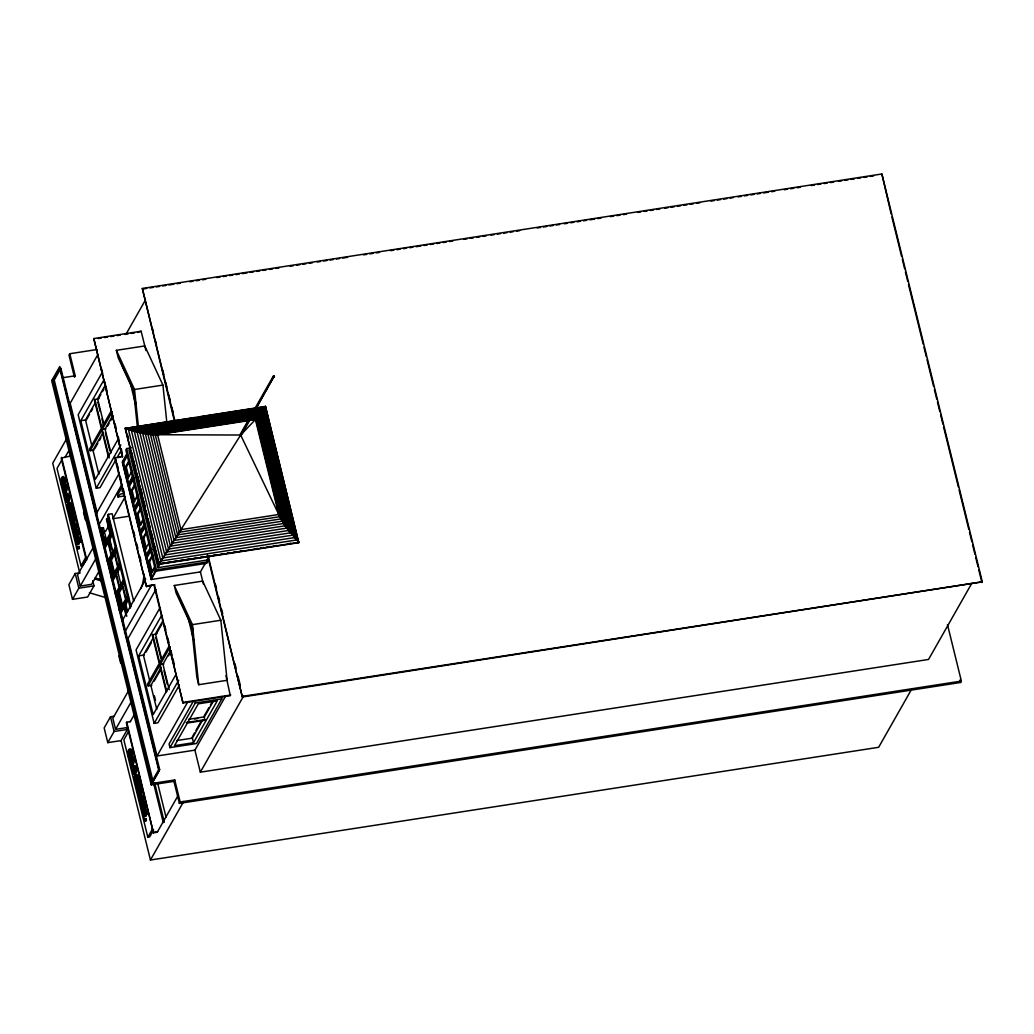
<?xml version="1.0" encoding="UTF-8"?>
<svg xmlns="http://www.w3.org/2000/svg" width="1034" height="1034" viewBox="0 0 1034 1034"><rect width="100%" height="100%" fill="white"/><g stroke="black" fill="none" stroke-linecap="round" stroke-linejoin="round"><path stroke-width="1.5" d="M65.827 494.976L64.496 495.183L64.547 490.323L65.879 490.116L65.84 493.761M74.293 528.193L72.47 527.56L73.362 531.192L74.694 530.985L73.996 527.004L72.38 527.185L72.432 522.325C75.65 524.807 71.643 513.265 71.669 511.623L72.225 510.654L70.351 511.83L71.824 517.956L70.26 518.59L71.579 518.383L70.105 512.244L69.368 513.562L70.493 518.163M73.763 522.118L73.698 526.978L73.349 522.454M130.594 757.586L129.483 758.323L130.362 756.785L133.076 756.371L134.149 761.347L133.735 763.415L132.895 762.291L132.843 767.163L131.512 767.357L131.576 762.497C134.459 765.716 131.473 754.626 131.124 754.316M140.779 794.293L140.714 799.166L139.396 799.36L139.448 794.5L140.288 795.624L140.727 794.138L139.629 788.58L137.612 792.134L137.923 793.375L139.241 793.168M72.38 527.185L71.695 519.779L73.026 519.585L72.225 520.994M131.512 767.357L130.84 759.964L132.171 759.757M140.365 794.629L140.714 799.166M129.353 750.852L129.483 753.398M135.997 771.248L135.971 769.554M144.76 577.166L144.178 581.224L145.548 578.82M68.774 500.004L68.722 496.113M78.054 537.266L78.662 536.672A3.218 0.853 81.2 0 1 79.217 537.693L80.122 541.881L78.455 542.553L77.24 538.184L77.408 544.97L75.521 539.257L77.188 538.468L75.521 539.257M62.583 477.359L63.591 476.48L64.948 479.479A6.475 1.706 81.2 0 1 65.426 482.103L65.207 483.408L62.286 484.7C59.507 476.545 63.992 476.881 64.198 483.046L64.108 482.309A6.475 1.706 81.2 0 0 63.617 479.686C61.135 471.918 59.959 483.783 62.467 486.148L63.785 485.941M68.89 503.015C70.816 500.21 71.605 506.621 71.734 508.069L70.066 508.741C68.58 498.129 66.706 507.474 68.671 511.339C65.271 505.897 69.007 496.591 70.415 508.276L70.092 508.844M135.919 775.19C137.832 772.385 138.621 778.809 138.763 780.243L137.108 781.019L136.501 777.09L135.325 775.914L134.743 778.705L135.687 783.514L134.342 776.676L136.398 772.101A3.877 1.021 81.2 0 0 136.32 769.723L135.221 765.742L133.903 765.587M66.667 493.903L67.934 493.166L69.304 497.548A3.877 1.021 81.2 0 1 69.381 499.926L68.658 502.02L67.869 501.917M53.173 380.215L59.804 368.531L60.877 368.363L159.663 769.606L153.032 781.277L151.972 781.446L53.173 380.215L54.233 380.047L60.877 368.363M69.782 353.731L68.994 355.127L74.422 377.177L75.211 375.781L69.782 353.731L96.886 349.544M93.81 338.57L122.374 456.847L93.81 338.57L141.154 331.242L145.923 350.591M97.907 354.468L70.183 403.26L97.209 513.006M207.382 555L242.344 697.006L982.3 581.832L881.873 173.983L142.317 288.46L174.591 421.807M101.927 372.912L78.157 414.737L96.252 488.229L100.04 487.634L115.886 459.755M66.99 438.093L52.734 463.18L79.851 573.301M126.187 333.892L145.031 300.713M118.212 439.049L95.244 479.479L80.768 420.696L103.736 380.266M71.411 455.839L61.161 458.062L86.391 560.531M99.277 398.439L94.34 399.835L101.358 428.309L89.674 448.872L90.126 450.708L93.913 450.126M61.769 460.04L57.012 468.415L80.988 565.779L82.888 565.482L86.055 559.911M95.619 402.136L85.499 419.959L91.767 445.434M105.365 384.984L97.584 398.697L103.852 424.173M64.948 457.48L69.265 449.893M89.557 414.324L86.442 419.817L80.768 420.696M91.121 411.584L92.672 408.844M99.303 397.185L100.867 394.445M102.418 391.692L103.982 388.952M141.154 331.242L137.6 332.418M64.547 490.323C67.947 494.368 63.552 480.086 63.837 481.004L62.273 481.624L62.803 483.783M62.467 486.148L63.345 484.597L62.505 481.211M64.341 488.992L63.022 489.198L62.712 487.945L64.728 484.403M63.022 489.198L63.824 487.777L64.496 495.183M64.806 486.045L64.832 489.987L64.043 487.389L64.806 486.045L66.124 485.851L66.628 487.97M65.633 488.281L66.124 485.851M111.09 411.157L101.746 427.611L94.74 399.137M90.126 450.708L101.81 430.144L108.454 457.131M109.216 457.933L102.198 429.446L112.331 411.635M103.09 432.458L92.97 450.268L98.863 474.257M112.835 415.306L105.041 429.007L110.948 452.995M94.689 448.756L97.803 443.276M99.367 440.536L100.918 437.783M107.549 426.124L109.1 423.384M110.664 420.644L113.003 416.521M70.26 518.59L68.813 512.735L70.829 509.193L72.16 508.987L73.595 514.829L72.031 515.462L70.907 510.861M72.031 515.462L70.829 509.193M74.047 522.752C76.335 523.592 74.073 517.297 73.931 516.199L72.613 516.405L70.596 519.947L70.907 521.201L73.375 520.994M70.907 521.201L71.695 519.779M71.928 519.391L72.69 518.06L73.298 521.239L72.574 521.743L71.928 519.391L73.246 519.184L74.267 521.95L74.009 517.853M125.153 428.438L265.48 406.401L298.748 542.695L158.629 564.383L125.153 428.438L195.219 417.594M72.975 528.4L74.487 524.018L75.805 523.811L76.697 527.443L75.172 528.012L74.875 526.823L73.362 531.192M75.805 523.811L74.28 524.38M96.252 488.229L120.81 445.008M122.762 456.149L114.8 458.01L146.466 586.614L154.428 584.753L182.992 703.017L230.323 695.701L225.955 675.654M75.172 528.012L74.487 524.018M73.569 530.83L74.887 530.623L74.603 529.434L76.206 526.616L76.49 527.805M73.737 532.73L75.753 529.175L77.085 528.969L78.519 534.811L76.955 535.444L75.818 530.843L76.503 538.365L75.172 538.572L73.737 532.73L75.068 532.523M117.475 456.963L121.43 449.997M74.28 533.544L76.361 532.032L74.28 533.544L75.172 538.572M75.03 532.226L76.089 536.517L77.408 536.31L77.149 530.636L78.274 535.237M76.089 536.517L77.653 535.896M76.955 535.444L75.753 529.175M131.266 447.838L126.613 448.549L125.825 449.945L155.682 571.207L206.8 563.284L207.149 560.053L208.726 557.274M127.428 452.802L122.232 461.952L151.184 579.531L200.415 571.905L205.611 562.755M130.542 447.308L128.966 450.1L157.918 567.679L207.149 560.053M129.004 484.351L128.061 484.494L122.658 462.521L127.402 454.159M128.655 482.878L123.602 462.379L127.557 455.399M75.857 538.675L77.007 543.716L77.343 536.879A3.218 0.853 81.2 0 1 77.899 537.9L78.455 542.553M95.529 515.035L119.285 473.21M77.343 547.348L79.049 546.456L79.036 548.64L77.705 548.847L77.343 547.348L79.049 546.456M77.705 548.847L77.718 546.663M132.016 471.168L128.048 478.135L125.36 467.187L128.526 461.616M128.617 476.428L126.303 467.045L129.47 461.461M99.031 524.665L121.999 484.235M122.309 486.73L117.553 495.092L118.005 496.94L124.067 495.997M133.748 601.439L112.15 513.743L108.363 514.325L107.575 515.72L130.323 608.121M79.631 572.81L75.224 573.495L68.877 584.649L72.496 599.345L87.644 597.006L93.991 585.851L92.724 580.72M123.382 488.798L122.012 491.202L122.956 491.06M104.641 543.031L101.487 527.947L103.374 527.65L106.567 540.601M112.267 532.626L108.725 518.241L106.437 519.236L109.979 533.622L105.029 542.333L101.487 527.947M80.988 565.779L85.744 557.416M103.374 527.65L101.086 528.645M128.061 484.494L132.817 476.131M129.806 482.956L132.972 477.372M93.409 547.167L77.563 575.046L80.277 586.071L91.638 584.313L99.122 571.143M138.672 499.939L133.929 508.301L128.513 486.329L133.27 477.966M134.872 508.159L129.457 486.187L134.213 477.811M108.803 525.699L105.636 531.269L100.905 532.006M112.771 518.732L125.437 496.423M135.286 485.088L132.119 490.672L134.808 501.619L133.864 501.761L131.176 490.814L135.131 483.847M72.496 599.345L78.843 588.204L75.224 573.495M112.06 529.964L110.38 532.924L106.838 518.538M80.277 586.071L96.123 558.179M103.762 547.193L107.562 540.511L111.103 554.909L107.316 561.578M116.054 546.185L111.504 554.211L107.963 539.813L112.512 531.799M104.899 548.24L107.937 542.889M113.391 553.914L109.85 539.528L112.887 534.177M133.864 501.761L137.832 494.795M136.398 498.827L137.987 496.036M136.462 505.368L138.827 501.18M144.54 523.747L139.784 532.109L134.381 510.137L139.125 501.774M143.106 527.779L140.74 531.967L135.325 509.995L139.28 503.015M109.475 560.402L114.037 552.389L117.579 566.774L113.016 574.788L109.475 560.402L111.375 560.105L115.162 553.423M119.866 565.779L117.966 566.076L114.425 551.691L116.506 548.033M142.847 519.818L139.68 525.388L136.992 514.441L140.947 507.474M108.893 564.461L110.289 562.031M142.214 522.454L140.637 525.246L137.936 514.299L141.102 508.715M111.245 577.928L112.628 575.486L109.087 561.1M117.966 566.076L120.047 562.418M112.512 578.316L115.55 572.965L119.091 587.364L115.304 594.046M123.292 579.984L119.492 586.666L115.95 572.267L120.5 564.254M112.887 580.694L116.687 574.012M121.392 586.368L117.837 571.983L120.875 566.632M150.563 548.808L146.595 555.775L145.652 555.917L140.236 533.945L144.993 525.582M146.595 555.775L141.193 533.803L145.148 526.836M149.465 542.049L145.497 549.015L142.808 538.068L145.975 532.484M146.453 548.873L143.752 537.913L146.918 532.342M117.475 592.857L122.025 584.843L125.566 599.229L121.017 607.242L117.475 592.857L119.362 592.56L122.4 587.222M128.048 594.873L125.967 598.531L122.426 584.145L124.494 580.488M118.277 594.485L116.894 596.915L116.441 595.08M145.652 555.917L150.408 547.555M151.804 549.248L147.048 557.61L152.101 578.109L151.158 578.264L146.104 557.753L150.861 549.39M119.233 610.383L120.616 607.94L117.075 593.555M120.513 610.771L123.55 605.42L126.032 615.501M126.781 616.238L123.938 604.735L128.5 596.708M152.735 555.969L149.568 561.54L152.269 572.5L151.313 572.642L148.625 561.695L152.58 554.715M124.675 606.467L120.888 613.149L120.435 611.314M127.609 611.637L125.838 604.438L128.875 599.087M122.555 620.206L145.523 579.764M151.313 572.642L155.281 565.676M153.058 571.104L154.648 568.312M158.629 564.383L168.555 549.054L139.836 432.419L125.347 428.089L158.822 564.034L298.942 542.346L287.025 528.09L278.779 514.493L255.411 419.584L265.48 406.401L298.748 542.695M146.466 586.614L115.188 457.312M151.158 578.264L155.901 569.902M155.682 571.207L156.47 569.812L126.613 448.549M151.184 579.531L156.38 570.38M157.918 567.679L160.283 563.491M124.481 632.614L151.403 585.218M239.862 435.03L273.338 376.079L274.281 375.937L241.025 435.792L239.862 435.03L241.025 435.792M240.082 435.947L274.281 375.937M155.927 589.419L128.087 638.417L157.039 755.996L194.909 750.128L225.8 695.766M159.831 608.07L136.061 649.895L154.156 723.386L157.944 722.792L179.334 685.154M176.116 674.207L153.148 714.636L138.672 655.853L161.64 615.424M157.181 633.596L152.244 635.005L159.249 663.453L147.565 684.004L148.03 685.865L151.817 685.284M153.523 637.293L143.403 655.117L149.671 680.592M162.493 621.512L155.475 633.855L161.756 659.33M145.91 652.234L151.365 642.631M157.207 632.343L161.873 624.109M113.533 716.329L110.496 716.795L104.163 727.949L107.782 742.645L121.043 740.602L127.376 729.448L126.924 727.613L115.562 729.371L112.848 718.346L128.694 690.454M107.782 742.645L114.115 731.49L110.496 716.795M115.562 729.371L131.408 701.479M168.994 646.315L159.65 662.768L152.644 634.294M130.491 721.331L126.303 722.611L153.446 832.848L157.233 832.267L177.99 795.715M148.03 685.865L159.714 665.301L166.345 692.289M166.745 691.591L160.102 664.604L170.235 646.78M130.09 722.029L134.407 714.442M160.994 667.602L150.861 685.426L156.767 709.414M170.726 650.464L162.945 664.164L169.214 689.652M154.144 681.173L161.162 668.83M168.568 655.802L170.119 653.049M128.591 731.439L123.847 739.814L147.823 837.178L149.71 836.881L153.665 829.914M129.289 753.799L130.853 753.179L129.289 753.799L129.302 756.875C126.523 748.719 131.021 749.055 131.215 755.221L131.124 754.484A6.475 1.706 81.2 0 0 130.633 751.86C128.151 744.105 126.975 755.957 129.483 758.323M130.633 756.681L131.15 755.764M133.748 760.856L133.153 758.025L131.822 758.232L131.37 761.166L130.038 761.373L129.728 760.119L131.745 756.578M130.866 755.686L132.223 755.583L132.455 754.277A6.475 1.706 81.2 0 0 131.964 751.653L130.891 748.9L129.819 749.03M130.038 761.373L130.84 759.964M132.908 761.373L132.391 759.357L133.153 758.025M154.156 723.386L178.714 680.165M137.108 781.019L136.656 776.392L134.885 774.091M137.276 790.764L135.842 784.922L137.845 781.368L139.176 781.161L140.611 787.003L139.047 787.637L137.923 783.035L137.367 784.005L138.84 790.131L137.276 790.764L138.595 790.558M137.832 776.883C134.976 773.277 136.656 782.105 137.018 783.307L135.687 783.514M137.509 790.338L136.385 785.737L138.453 784.224M141.063 794.939C143.351 795.766 141.089 789.472 140.947 788.373L138.181 788.709L139.512 788.503M139.047 787.637L137.845 781.368M157.039 755.996L187.93 701.621M137.923 793.375L138.724 791.966L139.396 799.36M138.944 791.566L139.706 790.234L140.314 793.414L139.603 793.931L138.944 791.566L140.262 791.359L141.296 794.125L141.025 790.028M139.616 790.739L140.947 788.373M193.617 700.742L169.059 743.963L169.964 747.634L196.473 743.536L221.819 698.919L221.211 696.464M139.487 799.747L141.025 799.179L139.487 799.747L140.378 803.366L141.71 803.159L142.692 799.734M141.309 800.368L139.991 800.574L141.503 796.193L142.821 795.986L143.726 799.618L142.188 800.187L141.891 798.998L140.378 803.366M169.964 747.634L195.31 703.017L194.702 700.574M141.593 797.744L142.912 797.55L142.821 795.986M151.972 781.446L158.603 769.761L59.804 368.531M142.188 800.187L141.503 796.193M151.222 784.871L159.288 770.679L59.765 366.501L51.7 380.693L151.222 784.871L173.945 781.355L174.733 779.959L152.011 783.475L52.488 379.297M142.201 810.746L140.753 804.904L142.77 801.35L144.101 801.143L145.303 807.412L143.972 807.619L142.834 803.017L142.291 803.987L143.765 810.126C139.939 811.018 145.135 809.893 143.868 811.225L144.023 815.891L142.899 810.927L144.217 810.734M141.296 805.719L143.377 804.206L141.296 805.719L142.434 810.32M144.67 808.071L143.106 808.691L144.67 808.071L143.61 803.78M143.972 807.619L142.77 801.35M145.238 808.911L145.678 808.846A3.218 0.853 81.2 0 1 146.233 809.868L147.138 814.055L145.497 814.831L144.256 810.359L144.424 817.144L143.144 814.779L142.899 810.927M145.497 814.831L144.915 810.074A3.218 0.853 81.2 0 0 144.359 809.053L143.752 811.238L142.537 811.431M144.359 819.523L146.065 818.631L146.053 820.815L144.721 821.022L144.359 819.523L146.065 818.631M192.893 735.846L194.457 733.106M196.021 730.366L200.686 722.133M208.868 707.721L204.202 715.955L204.706 720.323L187.348 723.012M210.432 704.981L211.983 702.241M144.721 821.022L144.747 818.838M202.47 720.31L192.35 738.134L176.568 740.577M213.767 700.419L204.422 716.872L188.64 719.315M193.474 742.722L217.243 700.897L198.308 703.831L174.539 745.656L193.474 742.722L192.117 737.216M147.823 837.178L152.567 828.816M153.446 832.848L126.704 721.926M947.48 624.652L961.374 681.083L960.586 682.479L179.373 803.392L180.162 802.009L174.733 779.959M242.344 697.006L208.157 555.853M911.898 688.734L878.641 747.298L150.447 860.017L183.703 801.453M971.714 583.447L928.532 659.459L200.338 772.178L243.52 696.153M881.873 173.983L891.14 213.896M175.664 538.016L240.663 435.03L255.411 419.584L157.582 434.719L139.836 432.419L260.051 413.807L288.77 530.442L168.555 549.054M157.582 434.719L180.95 529.628L170.429 546.146L287.025 528.09L259.172 414.97L142.576 433.013L170.429 546.146M166.267 552.634L173.182 541.894M158.822 564.034L163.721 556.563M263.618 408.999L265.48 406.401M134.42 766.608L133.955 770.524L135.415 772.85M130.336 750.051L129.935 754.161M143.519 288.913L146.712 288.421M149.891 287.93L153.084 287.426M156.263 286.935L159.456 286.444M162.648 285.953L165.828 285.462M169.02 284.97L173.802 284.221M176.995 283.73L180.174 283.238M189.739 281.752L192.931 281.261M196.111 280.77L199.303 280.279M202.496 279.787L205.676 279.296M216.83 277.564L220.022 277.073M223.215 276.582L226.394 276.078M229.587 275.587L232.779 275.096M235.959 274.605L239.151 274.113M242.344 273.622L247.126 272.873M250.306 272.381L253.498 271.89M256.678 271.399L259.87 270.908M263.063 270.404L266.242 269.913M269.435 269.422L272.627 268.93M275.807 268.439L278.999 267.935M290.153 266.216L293.346 265.725M296.525 265.234L299.718 264.73M302.91 264.239L306.09 263.748M309.282 263.256L312.462 262.765M317.244 262.016L320.437 261.524M323.629 261.033L326.809 260.542M330.001 260.051L333.194 259.547M336.373 259.056L339.566 258.565M342.758 258.073L347.527 257.337M363.477 254.868L366.656 254.377M369.849 253.873L373.041 253.382M376.221 252.891L379.413 252.399M390.568 250.667L393.76 250.176M396.94 249.685L400.132 249.194M403.325 248.703L406.504 248.199M409.697 247.708L412.876 247.216M416.069 246.725L420.851 245.989M424.043 245.485L427.223 244.993M430.415 244.502L433.608 244.011M436.787 243.52L439.98 243.029M443.159 242.525L446.352 242.034M449.544 241.542L452.724 241.051M463.891 239.319L467.071 238.828M470.263 238.337L473.443 237.846M476.635 237.355L479.828 236.851M483.007 236.359L486.2 235.868M490.982 235.132L494.174 234.64M497.354 234.136L500.546 233.645M503.726 233.154L506.918 232.663M510.111 232.172L513.291 231.681M516.483 231.177L519.675 230.685M537.202 227.971L540.394 227.48M543.574 226.989L546.766 226.498M549.959 225.994L553.138 225.502M556.331 225.011L559.523 224.52M564.306 223.783L567.485 223.292M570.678 222.788L573.857 222.297M577.05 221.806L580.242 221.315M583.422 220.824L586.614 220.32M589.807 219.828L594.589 219.092M597.768 218.601L600.961 218.109M610.525 216.623L613.705 216.132M616.897 215.641L620.09 215.15M623.269 214.645L626.462 214.154M637.616 212.435L640.809 211.931M643.988 211.44L647.181 210.949M650.373 210.458L653.553 209.967M656.745 209.475L659.938 208.971M664.707 208.235L667.899 207.744M671.092 207.252L674.271 206.761M677.464 206.257L680.656 205.766M683.836 205.275L687.028 204.784M690.221 204.293L693.4 203.801M696.593 203.297L699.772 202.806M710.94 201.087L714.119 200.583M717.312 200.092L720.504 199.601M723.684 199.11L726.876 198.618M730.056 198.127L733.248 197.623M738.03 196.887L741.223 196.395M744.402 195.904L747.595 195.413M750.787 194.909L753.967 194.418M757.159 193.927L760.339 193.436M763.531 192.944L768.314 192.195M771.506 191.704L774.686 191.212M784.25 189.739L787.443 189.235M790.622 188.744L793.815 188.253M797.007 187.761L800.187 187.27M811.354 185.538L814.534 185.047M817.726 184.556L820.906 184.052M824.098 183.561L827.29 183.07M830.47 182.579L833.663 182.087M838.445 181.351L841.637 180.847M844.817 180.355L848.009 179.864M851.189 179.373L854.381 178.882M857.574 178.378L860.753 177.887M863.946 177.396L867.138 176.904M870.318 176.413L873.51 175.922M98.152 338.532L101.306 338.04M104.46 337.549L107.614 337.071M110.78 336.58L113.934 336.089M117.088 335.598L120.241 335.106M124.972 334.383L128.138 333.892M131.292 333.4L134.446 332.909M137.276 426.073L133.619 391.072L118.238 357.893L116.364 350.332L144.773 345.938L162.933 385.087L166.888 423.009M63.1 377.656L75.211 375.781M116.364 350.332L134.523 389.482L162.933 385.087M97.183 399.395L98.127 399.253M274.514 376.854L273.338 376.079M102.198 429.446L105.985 428.864M198.399 417.103L265.273 406.75M117.824 457.545L120.849 457.08M122.658 462.521L123.602 462.379M125.36 467.187L126.303 467.045M64.198 483.046L65.53 482.839M63.345 484.597L66.06 484.196C66.189 485.295 68.451 491.589 66.163 490.749M64.043 487.389L65.375 487.182M62.712 487.945L65.142 487.583M128.513 486.329L129.457 486.187M131.176 490.814L132.119 490.672M70.415 508.276L71.734 508.069M68.968 510.68C71.721 511.636 66.783 501.8 70.635 504.23M68.671 511.339L69.989 511.132M70.351 511.83L71.669 511.623M68.813 512.735L70.144 512.541M69.368 513.562L70.687 513.355M72.277 515.035L73.595 514.829M72.729 515.914L71.165 516.535L72.496 516.328M134.381 510.137L135.325 509.995M136.992 514.441L137.936 514.299M113.766 518.577L129.263 516.173M71.979 525.582L73.311 525.375M72.47 527.56L73.789 527.366M75.379 527.65L76.697 527.443M73.272 529.641L74.603 529.434M75.275 531.812L76.594 531.605M77.188 535.017L78.519 534.811M75.417 538.145L76.736 537.938M75.883 538.753L77.201 538.546M78.804 542.087L80.122 541.881M140.236 533.945L141.193 533.803M107.963 539.813L109.85 539.528M180.95 529.628L278.779 514.493M78.093 548.162L79.424 547.955M142.808 538.068L143.752 537.913M114.425 551.691L116.325 551.393M146.104 557.753L147.048 557.61M148.625 561.695L149.568 561.54M160.865 563.401L164.031 562.91M167.198 562.418L170.377 561.927M173.544 561.436L176.711 560.958M179.89 560.467L183.057 559.976M186.223 559.484L189.403 558.993M194.159 558.257L197.326 557.765M200.493 557.274L203.659 556.783M206.839 556.292L210.005 555.801M213.172 555.31L216.352 554.819M221.108 554.082L224.275 553.591M227.441 553.1L230.621 552.608M233.787 552.117L236.954 551.626M240.121 551.135L243.3 550.644M254.39 548.925L257.569 548.434M260.736 547.942L263.903 547.451M267.082 546.96L270.249 546.469M273.415 545.978L276.595 545.487M287.685 543.781L290.851 543.289M115.95 572.267L117.837 571.983M156.47 569.812L207.601 561.889M78.843 588.204L93.991 585.851M122.426 584.145L124.313 583.848M146.854 585.916L154.686 584.714M174.268 585.49L202.677 581.095L220.824 620.245L227.105 680.294L198.696 684.702L196.835 677.128L191.523 626.229L176.129 593.051L174.268 585.49L192.427 624.639L198.696 684.702M123.938 604.735L125.838 604.438M192.427 624.639L220.824 620.245M138.672 655.853L144.346 654.974M160.102 664.604L163.889 664.022M183.38 702.332L230.724 695.003M195.31 703.017L221.819 698.919M242.744 696.309L982.3 581.832M114.115 731.49L127.376 729.448M194.56 719.031L197.714 718.54M186.172 722.559L205.107 719.625M131.215 755.221L132.546 755.014M131.06 759.563L132.391 759.357M129.728 760.119L131.06 759.925M131.111 765.755L132.442 765.548M158.603 769.761L159.663 769.606M137.432 780.45L138.763 780.243M137.083 780.916L138.414 780.709L137.987 777.439M137.315 782.66L135.984 782.854L137.328 782.751M137.367 784.005L139.241 782.828L140.378 787.43M135.842 784.922L137.16 784.716M136.385 785.737L137.703 785.53M139.293 787.21L140.611 787.003M141.296 796.555L142.627 796.348M142.395 799.825L143.726 799.618M140.288 801.815L141.619 801.609M140.585 803.004L141.916 802.798M140.753 804.904L142.085 804.698M144.217 807.192L145.535 806.998M180.162 802.009L961.374 681.083M145.82 814.262L147.138 814.055M145.471 814.727L146.802 814.521L146.376 811.535M145.109 820.337L146.44 820.13M153.846 832.15L157.633 831.569M150.576 434.694L240.663 435.03L281.998 521.201M134.019 431.372L149.167 434.694M101.254 579.816C90.397 575.99 94.947 579.971 102.379 580.953M89.441 592.779L106.282 597.742M125.347 428.089L132.572 430.829M130.723 749.96L131.525 751.291M293.385 536.672L298.942 542.346M135.015 766.582L135.881 768.934M67.805 500.689C66.15 499.577 66.577 492.016 68.541 495.493M282.631 522.532L290.528 533.182M78.028 544.181C79.98 545.991 78.61 540.097 78.468 539.153M145.057 816.356L146.027 816.369L145.574 811.936M121.986 365.17L133.942 390.942M191.846 626.1L179.141 597.303M64.509 479.117L63.32 477.876L62.816 481.314M69.575 510.098L68.761 506.738M136.591 782.273L135.919 779.804M63.604 484.494L63.074 482.684M79.14 538.611L79.799 542.449M70.816 504.708L71.411 508.638M131.331 760.662L132.081 762.329L131.822 758.232M891.903 217.037L901.558 256.251M902.333 259.392L904.66 268.801M905.422 271.942L907.749 281.351M908.511 284.492L923.194 344.102M923.969 347.23L926.283 356.652M927.059 359.78L933.624 386.457M934.4 389.585L936.714 398.995M937.489 402.136L939.803 411.545M940.578 414.686L942.892 424.095M943.667 427.236L958.337 486.846M959.113 489.987L968.768 529.201M969.543 532.342L971.857 541.751M972.632 544.892L974.946 554.302M975.721 557.429L978.048 566.852M978.81 569.98L981.899 582.53M959.979 680.023L960.586 682.479M152.295 327.92L153.446 332.599M155.371 340.38L156.522 345.059M162.661 369.978L163.811 374.644M165.724 382.438L166.875 387.117M168.788 394.898L169.938 399.576M171.864 407.357L173.014 412.036M215.382 584.132L216.533 588.798M218.458 596.592L219.609 601.258M221.522 609.052L222.672 613.718M234.951 663.569L236.101 668.235M238.014 676.029L240.315 685.374M142.317 288.46L174.979 421.109M200.415 571.905L203.44 584.197M130.025 381.817L135.803 405.328M188.304 618.539L193.707 640.485M127.466 434.487L128.617 439.153M137.819 476.506L138.97 481.172M140.882 488.953L142.033 493.619M143.946 501.4L145.096 506.078M132.753 456.912L131.602 452.233L130.659 452.375L143.325 503.817L144.269 503.674L139.668 484.972M133.528 460.027L135.829 469.384M136.591 472.499L138.892 481.844M147.229 515.695L146.078 511.016L145.135 511.171L157.801 562.612L158.745 562.457L154.144 543.755M148.004 518.809L150.305 528.167M151.067 531.282L153.368 540.64M101.539 368.854L102.689 373.558M104.628 381.391L106.941 390.8M115.045 423.72L116.209 428.425M118.135 436.27L119.298 440.962M121.224 448.808L122.374 453.512M164.716 625.467L165.879 630.171M167.805 638.004L168.969 642.709M170.894 650.554L172.058 655.259M172.833 658.387L174.371 664.655M194.909 750.128L200.338 772.178M154.04 585.438L182.992 703.017M117.113 464.072L118.277 468.764M120.19 476.571L121.353 481.249M123.266 489.056L124.429 493.748M133.657 531.23L134.808 535.909M136.734 543.716L137.884 548.408M139.81 556.214L140.96 560.893M97.92 402.394L100.13 411.39M101.978 418.873L103.452 424.871M105.378 432.703L109.811 450.695M155.824 637.551L160.994 658.529M164.018 670.859L167.34 684.353M154.402 695.779L155.501 700.276M108.363 514.325L131.111 606.725M173.945 781.355L179.373 803.392M109.462 540.226L111.582 548.86M125.799 606.57L127.208 612.335M111.375 560.105L114.567 573.056M119.362 592.56L122.555 605.51M105.106 536.982L105.817 539.864M111.336 562.25L113.805 572.319M119.324 594.705L121.805 604.774M157.62 783.035L166.022 817.131M154.725 783.229L164.328 822.211M54.233 380.047L153.032 781.277M153.73 783.811L163.294 822.625M83.534 512.45L85.344 519.792M118.82 655.75L120.629 663.091M61.562 457.364L86.791 559.833M72.225 510.654L73.362 515.255M143.222 798.791L143.519 799.98M144.165 802.811L144.915 805.874M65.207 483.408L64.677 479.737M132.223 755.583L131.925 753.01M78.662 547.141L79.036 548.64M129.521 753.385L130.362 756.785M137.134 784.418L138.181 788.709M141.115 800.743L141.71 803.159M142.046 804.413L143.106 808.691M145.678 819.316L146.053 820.815M139.693 799.385L139.991 800.574M121.043 740.602L150.447 860.017M144.514 813.319L145.355 815.684L145.626 814.482M133.657 770.64L133.399 768.068M77.356 540.291L78.338 543.509L78.61 542.294M192.505 627.535L192.841 630.74M134.523 389.482L138.323 425.827M135.609 402.006L135.945 405.225M118.005 496.94A49.671 13.119 81.2 0 1 124.468 494.368M144.062 573.922A49.671 13.119 81.2 0 1 140.624 588.798M65.09 495.364L66.809 502.343L68.063 500.133A3.877 1.021 81.2 0 0 67.973 497.755L66.344 493.166L65.09 495.364M132.106 767.538L133.825 774.518L135.079 772.308A3.877 1.021 81.2 0 0 134.989 769.929L133.36 765.341L132.106 767.538M65.491 496.217C67.158 510.434 69.188 489.16 65.491 496.217M132.507 768.391C134.174 782.609 136.217 761.334 132.507 768.391M264.265 408.081L128.332 429.123L160.813 560.997L296.732 539.955L264.265 408.081M263.114 409.671L131.279 430.079L162.777 557.972L294.6 537.577L263.114 409.671M262.029 411.157L134.187 430.945L164.729 554.974L292.557 535.185L262.029 411.157M261.007 412.527L137.031 431.721L166.655 552.001L290.619 532.807L261.007 412.527M258.358 416.017L145.251 433.53L172.277 543.264L285.384 525.763L258.358 416.017M257.621 416.961L147.862 433.944L174.087 540.433L283.846 523.45L257.621 416.961M256.949 417.788L150.408 434.28L175.858 537.654L282.411 521.162L256.949 417.788M256.367 418.499L152.877 434.526L177.602 534.927L281.08 518.9L256.367 418.499M255.85 419.093L155.268 434.668L179.296 532.251L279.878 516.677L255.85 419.093"/></g></svg>
